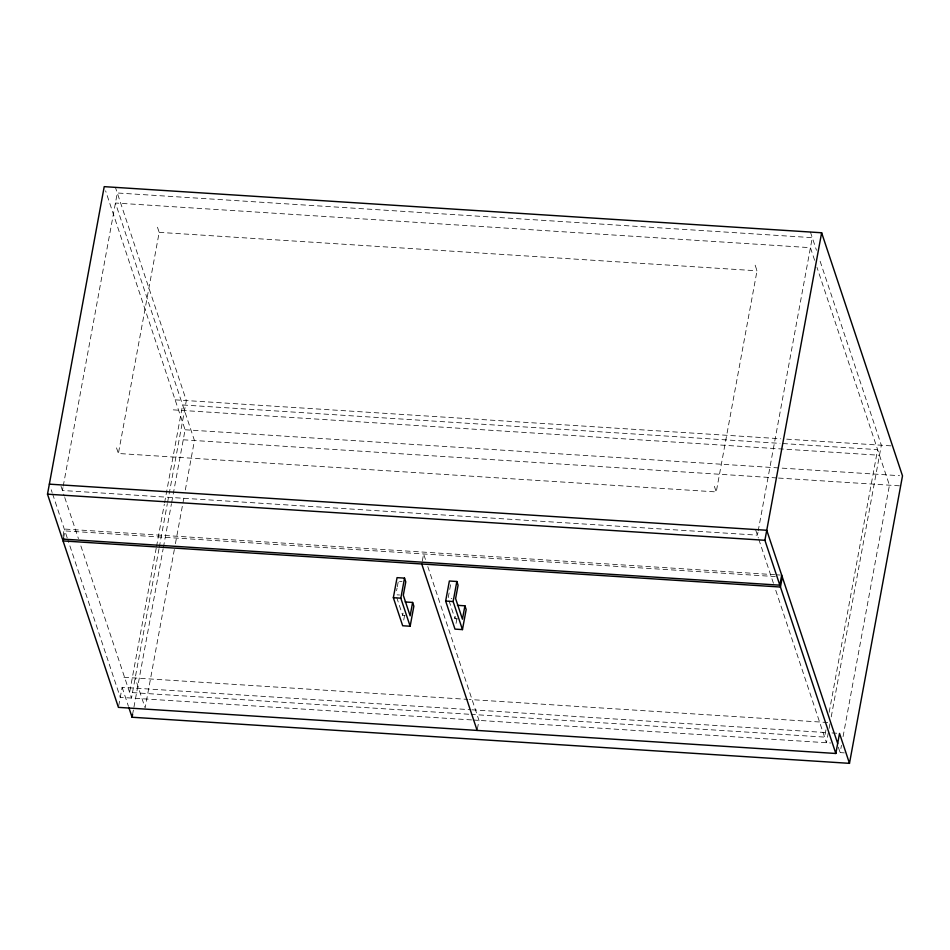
<?xml version="1.0" encoding="UTF-8"?>
<svg xmlns="http://www.w3.org/2000/svg" width="950" height="950" viewBox="0 0 950 950"><rect width="100%" height="100%" fill="white"/><g stroke="black" fill="none" stroke-linecap="round" stroke-linejoin="round"><path stroke-width="0.71" stroke-dasharray="4.75 3.56" d="M62.961 487.564L62.427 490.485L757.411 535.159L757.957 532.237M63.234 486.103L117.289 192.981L812.286 237.654L758.219 530.777M62.961 536.192L64.279 529.031L774.678 574.691M63.579 538.068L64.897 530.908L775.307 576.567M755.155 265.192L757.019 270.798L716.241 491.922L118.394 453.494L159.184 232.37L157.308 226.765M118.679 705.933L122.123 687.313L470.476 709.709M156.251 547.972L129.604 692.431L469.704 714.293M156.524 546.511L164.326 504.189M164.588 502.728L182.626 404.961L780.021 443.365M159.03 548.661L131.48 698.06L80.299 544.207M159.303 547.2L167.342 503.607M167.616 502.146L186.342 400.567L115.425 187.376M132.596 714.376L133.392 710.078M133.926 707.204L163.139 548.791M163.412 547.342L171.451 503.738M171.713 502.289L185.096 429.768L105.616 190.855M174.349 549.516L145.136 707.928L135.173 678.003M175.417 543.697L184.264 495.746M185.333 489.927L194.453 440.515L115.449 203.015L810.433 247.677L814.637 260.3M396.566 590.746L397.053 588.074M397.302 586.732L398.287 581.388M405.163 615.505L402.669 615.339L403.406 611.325M403.738 620.029L404.534 615.731M422.287 561.117L423.605 553.957L425.933 560.951M450.597 584.749L448.139 598.12L451.867 598.369M457.473 618.866L454.979 618.699L455.715 614.686M456.048 623.39L457.104 617.654M477.387 728.994L478.978 720.397L427.797 566.544M825.942 729.814L824.6 737.105L471.188 714.388M829.172 712.298L877.61 449.635L781.494 443.46M829.113 728.413L830.169 722.677L469.359 699.485M831.238 716.87L881.339 445.229L819.28 258.697M844.324 752.875L840.121 752.602L841.462 745.334M843.066 736.618L889.438 485.189L816.964 267.318M159.184 232.37L757.019 270.798M175.132 399.843L780.781 438.769M786.695 439.149L892.549 445.954M173.292 409.866L879.486 455.264M185.096 429.768L899.543 475.689M183.243 439.791L777.064 477.957M778.537 478.052L900.648 485.901M776.079 574.786L780.283 575.059M399.534 581.459L402.028 581.626M397.064 594.842L399.558 594.997M123.963 677.291L467.887 699.39M471.948 709.804L826.844 732.616M836.724 733.246L828.317 732.711L826.464 742.734L775.283 588.881M471.58 719.922L120.27 697.347L67.699 539.291M473.053 720.017L830.668 743.007M810.421 232.049L816.477 250.277M838.316 747.163L840.121 752.602M755.547 529.542L758.349 537.961M758.812 539.362L773.431 583.288M714.376 486.305L716.241 491.922M449.041 600.863L454.979 618.699M396.732 597.503L402.669 615.339M116.529 447.878L118.394 453.494M61.026 486.269L64.291 496.09M64.754 497.491L78.434 538.614M122.123 687.313L128.452 706.361M51.217 489.761L52.143 492.563M52.618 493.964L67.224 537.902"/><path stroke-width="1.43" d="M781.684 575.142L779.843 585.176L62.427 539.066L47.5 494.178L104.215 186.651L821.631 232.762L902.5 475.879L849.478 763.349L132.074 717.238L128.903 707.714M849.478 763.349L839.527 733.424L835.834 753.481L118.418 707.37L63.056 540.93L63.579 538.068M132.074 717.238L132.596 714.376M412.609 602.442L413.856 606.183L410.151 626.24L402.681 625.753L393.348 597.704L397.053 577.648L404.522 578.122L405.769 581.863L403.299 595.246L410.139 615.826L412.609 602.442L405.139 601.967M410.151 626.24L400.817 598.179L404.522 578.122M464.918 605.803L466.165 609.544L462.46 629.601L454.991 629.114L445.657 601.065L449.362 581.008L456.831 581.495L458.078 585.224L455.608 598.607L462.448 619.186L464.918 605.803L457.449 605.328M462.46 629.601L453.138 601.54L456.831 581.495M779.843 585.176L764.904 540.289L821.631 232.762M835.834 753.481L780.461 587.041L782.313 577.018M49.353 484.156L766.757 530.266L837.674 743.458M47.5 494.178L764.904 540.289M63.056 540.93L780.461 587.041M393.348 597.704L400.817 598.179M445.657 601.065L453.138 601.54M421.753 563.991L477.126 730.431"/></g></svg>
